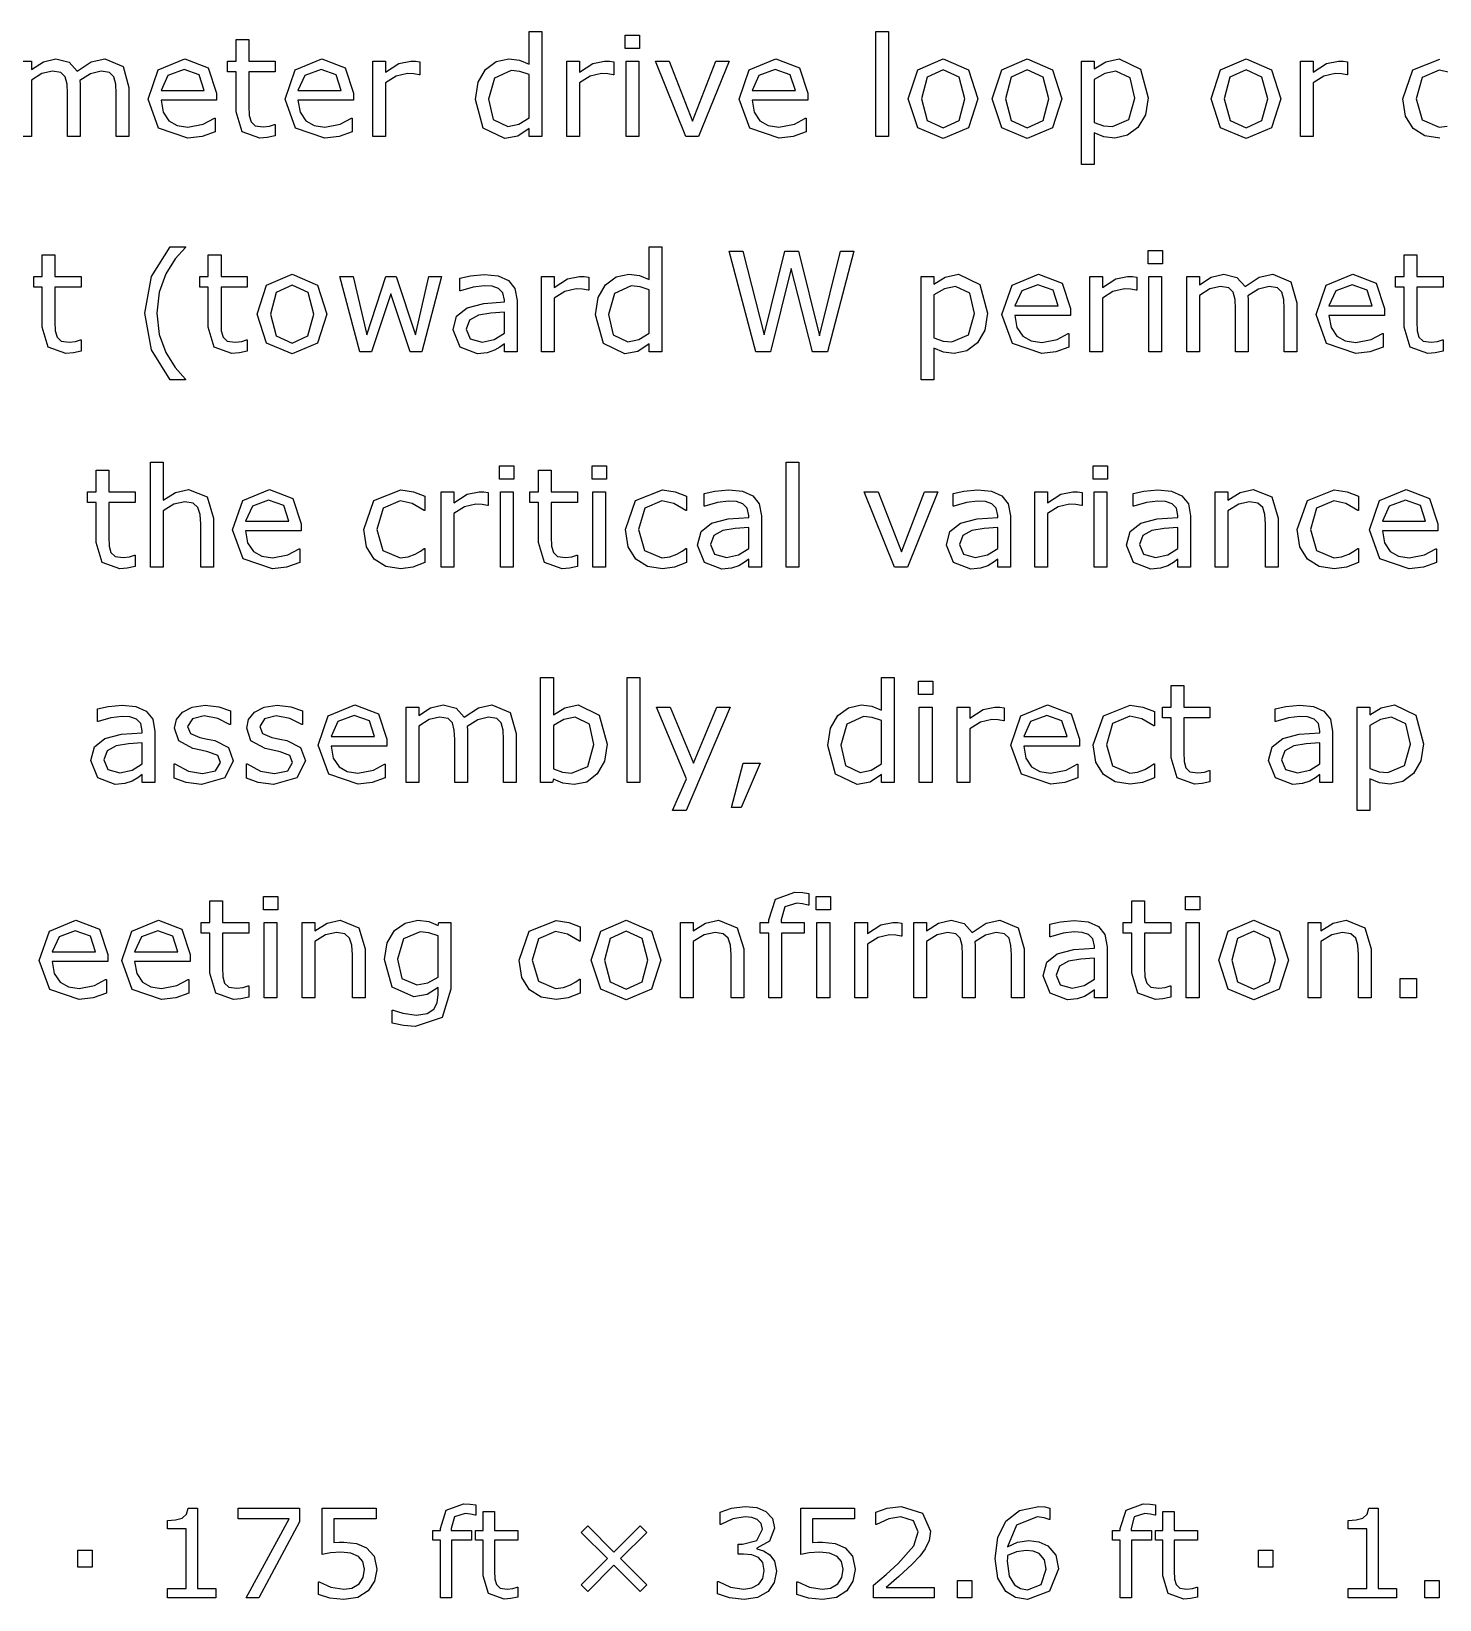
# Model space of a CAD drawing. Header units: inches. Extents: x -33163 to 19162, y -8858 to 30669.
# Drawn here: x 6162 to 7019, y 20226 to 21179 of the extents above; entities that cross this region are included whole.
import ezdxf

# ---------------------------------------------------------------- set-up
doc = ezdxf.new("R2010")
doc.units = ezdxf.units.IN
doc.layers.add('Layer 1', color=7, linetype='Continuous')
doc.layers.add('SOLID-2', color=253, linetype='Continuous')

# ---------------------------------------------------------------- blocks, each defined once
blk = doc.blocks.new('A$C0f725650')
at = {"layer": 'Layer 1', "color": 7}
for points in [[(86.643188, 26.469942), (86.508314, 26.443219), (86.379251, 26.432635), (86.076946, 26.539606), (85.973462, 26.882612), (85.973462, 27.573279), (85.825799, 27.573279), (85.825799, 27.756979), (85.973462, 27.756979), (85.973462, 28.1302), (86.192056, 28.1302), (86.192056, 27.756979), (86.643188, 27.756979), (86.643188, 27.573279), (86.192056, 27.573279), (86.192056, 26.981434), (86.196712, 26.82099), (86.229269, 26.714019), (86.299032, 26.645413), (86.436234, 26.624511), (86.547854, 26.639592), (86.63157, 26.666342), (86.643185, 26.666342), (86.643188, 26.469942)], [(91.232438, 26.458326), (91.013848, 26.458326), (91.013848, 26.594375), (90.817347, 26.46764), (90.59527, 26.42229), (90.225523, 26.601334), (90.089485, 27.097824), (90.135996, 27.391987), (90.263893, 27.61175), (90.447603, 27.746608), (90.666194, 27.793121), (90.847579, 27.771161), (91.013848, 27.704883), (91.013848, 28.267651), (91.232438, 28.267651), (91.232438, 26.458326)], [(92.913728, 27.974519), (92.667232, 27.974519), (92.667232, 28.201241), (92.913728, 28.201241), (92.913728, 27.974519)], [(97.19719, 26.458326), (96.978599, 26.458326), (96.978599, 28.267519), (97.19719, 28.267519), (97.19719, 26.458326)], [(84.129393, 26.458326), (83.9108, 26.458326), (83.9108, 27.197809), (83.902651, 27.359443), (83.871258, 27.48385), (83.794518, 27.559415), (83.650342, 27.58508), (83.466631, 27.538566), (83.282923, 27.422308), (83.288744, 27.359523), (83.291125, 27.289752), (83.291125, 26.4583), (83.072535, 26.4583), (83.072535, 27.197783), (83.064385, 27.360581), (83.03299, 27.484988), (82.95625, 27.559389), (82.812074, 27.585053), (82.631853, 27.540868), (82.452794, 27.428076), (82.452794, 26.4583), (82.234203, 26.4583)], [(82.234203, 27.757059), (82.452794, 27.757059), (82.452794, 27.612887), (82.656271, 27.745417), (82.873698, 27.793095), (83.098104, 27.737294), (83.236468, 27.582645), (83.478312, 27.743115), (83.712019, 27.793095), (84.027116, 27.662867), (84.129435, 27.301261), (84.129393, 26.458326)], [(85.637437, 27.085044), (84.680519, 27.085044), (84.716566, 26.875733), (84.815396, 26.730397), (84.958411, 26.646683), (85.142119, 26.61877), (85.408382, 26.671104), (85.600231, 26.775747), (85.611846, 26.775747), (85.611846, 26.537384), (85.386281, 26.459491), (85.144434, 26.428085), (84.639816, 26.602498), (84.458431, 27.100152), (84.631675, 27.605929), (85.089787, 27.793121), (85.494414, 27.639637), (85.637426, 27.20363), (85.637437, 27.085044)], [(87.994268, 27.085044), (87.037351, 27.085044), (87.073395, 26.875733), (87.172227, 26.730397), (87.315239, 26.646683), (87.49895, 26.61877), (87.765213, 26.671104), (87.95706, 26.775747), (87.968675, 26.775747), (87.968675, 26.537384), (87.743107, 26.459491), (87.501262, 26.428085), (86.996642, 26.602498), (86.815257, 27.100152), (86.988503, 27.605929), (87.446613, 27.793121), (87.85124, 27.639637), (87.994255, 27.20363), (87.994268, 27.085044)], [(95.807743, 27.085044), (94.850825, 27.085044), (94.886869, 26.875733), (94.985702, 26.730397), (95.128714, 26.646683), (95.312425, 26.61877), (95.578688, 26.671104), (95.770534, 26.775747), (95.782149, 26.775747), (95.782149, 26.537384), (95.556582, 26.459491), (95.314737, 26.428085), (94.810116, 26.602498), (94.628732, 27.100152), (94.801978, 27.605929), (95.260088, 27.793121), (95.664714, 27.639637), (95.807729, 27.20363), (95.807743, 27.085044)], [(98.736629, 27.10711), (98.573849, 26.60599), (98.13783, 26.42229), (97.699485, 26.60599), (97.537867, 27.10711), (97.699485, 27.608257), (98.13783, 27.793121), (98.573849, 27.608257), (98.736629, 27.10711), (98.736629, 27.10711)], [(100.18189, 27.10711), (100.019108, 26.60599), (99.583088, 26.42229), (99.144743, 26.60599), (98.983125, 27.10711), (99.144743, 27.608257), (99.583088, 27.793121), (100.019108, 27.608257), (100.18189, 27.10711), (100.18189, 27.10711)], [(101.663192, 27.123515), (101.617845, 26.833981), (101.489946, 26.613081), (101.308563, 26.479361), (101.088809, 26.432847), (100.905098, 26.455072), (100.738832, 26.523678), (100.738832, 25.979537), (100.520238, 25.979537), (100.520238, 27.757323), (100.738832, 27.757323), (100.738832, 27.621275), (100.934168, 27.74338), (101.16671, 27.793359), (101.531805, 27.61548), (101.663192, 27.123647), (101.663192, 27.123515)], [(103.947932, 27.10711), (103.785153, 26.60599), (103.349133, 26.42229), (102.910788, 26.60599), (102.74917, 27.10711), (102.910788, 27.608257), (103.349133, 27.793121), (103.785153, 27.608257), (103.947932, 27.10711), (103.947932, 27.10711)], [(106.683808, 26.429249), (106.425686, 26.469942), (106.224534, 26.595539), (106.093147, 26.807153), (106.046639, 27.105973), (106.221047, 27.605929), (106.683808, 27.7873)], [(106.881483, 27.555923), (106.674521, 27.59778), (106.380352, 27.472209), (106.273381, 27.105973), (106.378027, 26.744367), (106.674521, 26.61877), (106.809395, 26.636232)], [(85.424659, 27.252472), (85.337455, 27.518722), (85.078169, 27.612914), (84.797954, 27.509435), (84.680519, 27.252472), (85.424659, 27.252472)], [(87.78149, 27.252472), (87.694286, 27.518722), (87.435, 27.612914), (87.154786, 27.509435), (87.037351, 27.252472), (87.78149, 27.252472)], [(89.136057, 27.518722), (89.124442, 27.518722), (89.0291, 27.535126), (88.920967, 27.540947), (88.725631, 27.495598), (88.544246, 27.380504), (88.544246, 26.4583), (88.325655, 26.4583), (88.325655, 27.757059), (88.544246, 27.757059), (88.544246, 27.565209), (88.773301, 27.712873), (88.976778, 27.757059), (89.059331, 27.753619), (89.136071, 27.7433), (89.136057, 27.518722)], [(91.013848, 26.778075), (91.013848, 27.523379), (90.855717, 27.578015), (90.703402, 27.593096), (90.417372, 27.465197), (90.315052, 27.102427), (90.394118, 26.750109), (90.647591, 26.630358), (90.83595, 26.671051), (91.013848, 26.778022), (91.013848, 26.778075)], [(92.473057, 27.518722), (92.461442, 27.518722), (92.3661, 27.535126), (92.257965, 27.540947), (92.062628, 27.495598), (91.881246, 27.380504), (91.881246, 26.4583), (91.662653, 26.4583), (91.662653, 27.757059), (91.881246, 27.757059), (91.881246, 27.565209), (92.110301, 27.712873), (92.313776, 27.757059), (92.396328, 27.753619), (92.473068, 27.7433), (92.473057, 27.518722)], [(92.899785, 26.458326), (92.681192, 26.458326), (92.681192, 27.757085), (92.899785, 27.757085), (92.899785, 26.458326)], [(94.455501, 27.757085), (93.929952, 26.458326), (93.710197, 26.458326), (93.188138, 27.757085), (93.425331, 27.757085), (93.827633, 26.723439), (94.226446, 27.757085), (94.455501, 27.757085)], [(95.594965, 27.252472), (95.507761, 27.518722), (95.248475, 27.612914), (94.96826, 27.509435), (94.850825, 27.252472), (95.594965, 27.252472)], [(98.511061, 27.10711), (98.412231, 27.481522), (98.13783, 27.604765), (97.861102, 27.481522), (97.763434, 27.10711), (97.862267, 26.736218), (98.13783, 26.610647), (98.411067, 26.735054), (98.511061, 27.10711), (98.511061, 27.10711)], [(99.956322, 27.10711), (99.85749, 27.481522), (99.583088, 27.604765), (99.306361, 27.481522), (99.208692, 27.10711), (99.307525, 26.736218), (99.583088, 26.610647), (99.856328, 26.735054), (99.956322, 27.10711), (99.956322, 27.10711)], [(101.437624, 27.117694), (101.357397, 27.468822), (101.110901, 27.585106), (100.921378, 27.544413), (100.738832, 27.437442), (100.738832, 26.701452), (100.898124, 26.644461), (101.050439, 26.629379), (101.335305, 26.752622), (101.437624, 27.11772), (101.437624, 27.117694)], [(103.722365, 27.10711), (103.623535, 27.481522), (103.349133, 27.604765), (103.072406, 27.481522), (102.974738, 27.10711), (103.073567, 26.736218), (103.349133, 26.610647), (103.622371, 26.735054), (103.722365, 27.10711), (103.722365, 27.10711)], [(105.096699, 27.518722), (105.085084, 27.518722), (104.989741, 27.535126), (104.881609, 27.540947), (104.686272, 27.495598), (104.504887, 27.380504), (104.504887, 26.4583), (104.286297, 26.4583), (104.286297, 27.757059), (104.504887, 27.757059), (104.504887, 27.565209), (104.733945, 27.712873), (104.93742, 27.757059), (105.019972, 27.753619), (105.096712, 27.7433), (105.096699, 27.518722)], [(85.103767, 22.275137), (84.837507, 22.275137), (84.517758, 22.790201), (84.403813, 23.419247), (84.517758, 24.048266), (84.837507, 24.563357), (85.103767, 24.563357), (85.103767, 24.551715), (84.923547, 24.355236), (84.765419, 24.097108), (84.651471, 23.782016), (84.60845, 23.419247), (84.650309, 23.055313), (84.765419, 22.741385), (84.924711, 22.483258), (85.103767, 22.286752), (85.103767, 22.275137)], [(93.298607, 22.754164), (93.080016, 22.754164), (93.080016, 22.890213), (92.883516, 22.763478), (92.661438, 22.718128), (92.291694, 22.897172), (92.155656, 23.393662), (92.202164, 23.687825), (92.330064, 23.907588), (92.513772, 24.042446), (92.732362, 24.088959), (92.913747, 24.066999), (93.080016, 24.000721), (93.080016, 24.563489), (93.298607, 24.563489), (93.298607, 22.754164)], [(83.307368, 22.76578), (83.172494, 22.739057), (83.043431, 22.728473), (82.741126, 22.835444), (82.637642, 23.17845), (82.637642, 23.869117), (82.489978, 23.869117), (82.489978, 24.052817), (82.637642, 24.052817), (82.637642, 24.426038), (82.856235, 24.426038), (82.856235, 24.052817), (83.307368, 24.052817), (83.307368, 23.869117), (82.856235, 23.869117), (82.856235, 23.277272), (82.860892, 23.116828), (82.893449, 23.009857), (82.963212, 22.941251), (83.100414, 22.920349), (83.212033, 22.93543), (83.29575, 22.96218), (83.307365, 22.96218), (83.307368, 22.76578)], [(86.164168, 22.76578), (86.029292, 22.739057), (85.900231, 22.728473), (85.597924, 22.835444), (85.494443, 23.17845), (85.494443, 23.869117), (85.346776, 23.869117), (85.346776, 24.052817), (85.494443, 24.052817), (85.494443, 24.426038), (85.713033, 24.426038), (85.713033, 24.052817), (86.164168, 24.052817), (86.164168, 23.869117), (85.713033, 23.869117), (85.713033, 23.277272), (85.71769, 23.116828), (85.750244, 23.009857), (85.820009, 22.941251), (85.957209, 22.920349), (86.068829, 22.93543), (86.152545, 22.96218), (86.164187, 22.96218), (86.164168, 22.76578)], [(96.598401, 24.485463), (96.14843, 22.754164), (95.889144, 22.754164), (95.525213, 24.191273), (95.16942, 22.754164), (94.915947, 22.754164), (94.457837, 24.485463), (94.693869, 24.485463), (95.057801, 23.046), (95.415916, 24.485463), (95.649622, 24.485463), (96.011228, 23.032056), (96.372834, 24.485463), (96.598401, 24.485463)], [(101.91086, 24.270357), (101.664364, 24.270357), (101.664364, 24.497079), (101.91086, 24.497079), (101.91086, 24.270357)], [(106.738476, 22.76578), (106.603599, 22.739057), (106.474539, 22.728473), (106.172231, 22.835444), (106.06875, 23.17845), (106.06875, 23.869117), (105.921084, 23.869117), (105.921084, 24.052817), (106.06875, 24.052817), (106.06875, 24.426038), (106.287341, 24.426038), (106.287341, 24.052817), (106.738476, 24.052817), (106.738476, 23.869117), (106.287341, 23.869117), (106.287341, 23.277272), (106.291997, 23.116828), (106.324552, 23.009857), (106.394317, 22.941251), (106.531516, 22.920349), (106.643139, 22.93543), (106.726853, 22.96218), (106.738468, 22.96218), (106.738476, 22.76578)], [(87.535013, 23.402948), (87.372231, 22.901828), (86.936214, 22.718128), (86.497868, 22.901828), (86.336251, 23.402948), (86.497868, 23.904095), (86.936214, 24.088959), (87.372231, 23.904095), (87.535013, 23.402948), (87.535013, 23.402948)], [(89.506982, 24.052923), (89.168633, 22.754164), (88.966319, 22.754164), (88.632619, 23.755267), (88.301242, 22.754164), (88.100093, 22.754164), (87.758255, 24.052923), (87.986148, 24.052923), (88.224505, 23.047164), (88.548903, 24.052923), (88.729123, 24.052923), (89.061662, 23.047164), (89.287229, 24.052923), (89.506982, 24.052923)], [(90.808063, 22.754164), (90.590637, 22.754164), (90.590637, 22.892515), (90.511571, 22.836714), (90.416229, 22.780914), (90.290655, 22.736728), (90.124386, 22.718208), (89.82673, 22.834465), (89.704644, 23.130957), (89.767432, 23.36932), (89.948817, 23.513491), (90.233683, 23.584426), (90.590637, 23.612339), (90.590637, 23.646047), (90.563893, 23.76929), (90.489479, 23.846046), (90.377859, 23.882082), (90.241821, 23.891342), (90.049972, 23.868059), (89.831381, 23.802945), (89.819766, 23.802945), (89.819766, 24.02501), (90.004638, 24.063374), (90.242996, 24.084276), (90.481353, 24.060993), (90.658087, 23.984237), (90.769707, 23.845887), (90.808076, 23.635438), (90.808063, 22.754164)], [(92.039382, 23.81456), (92.027767, 23.81456), (91.932424, 23.830964), (91.824289, 23.836785), (91.628953, 23.791436), (91.447571, 23.676342), (91.447571, 22.754138), (91.228978, 22.754138), (91.228978, 24.052897), (91.447571, 24.052897), (91.447571, 23.861047), (91.676626, 24.008711), (91.880101, 24.052897), (91.962653, 24.049457), (92.039393, 24.039138), (92.039382, 23.81456)], [(98.900583, 23.419247), (98.855239, 23.129714), (98.727339, 22.908813), (98.545954, 22.775093), (98.3262, 22.728579), (98.142492, 22.75054), (97.976223, 22.819146), (97.976223, 22.275005), (97.757632, 22.275005), (97.757632, 24.052791), (97.976223, 24.052791), (97.976223, 23.916742), (98.171559, 24.038847), (98.404103, 24.088827), (98.769196, 23.910948), (98.900583, 23.419114), (98.900583, 23.419247)], [(100.328402, 23.380882), (99.371485, 23.380882), (99.407529, 23.171571), (99.506359, 23.026235), (99.649374, 22.942521), (99.833085, 22.914608), (100.099345, 22.966942), (100.291194, 23.071585), (100.302836, 23.071585), (100.302836, 22.833222), (100.077268, 22.755329), (99.835421, 22.723923), (99.330803, 22.898336), (99.149418, 23.39599), (99.322664, 23.901767), (99.780774, 24.088959), (100.185401, 23.935475), (100.328416, 23.499468), (100.328402, 23.380882)], [(101.470192, 23.81456), (101.458577, 23.81456), (101.363234, 23.830964), (101.255102, 23.836785), (101.059765, 23.791436), (100.878381, 23.676342), (100.878381, 22.754138), (100.65979, 22.754138), (100.65979, 24.052897), (100.878381, 24.052897), (100.878381, 23.861047), (101.107435, 24.008711), (101.310913, 24.052897), (101.393465, 24.049457), (101.470205, 24.039138), (101.470192, 23.81456)], [(101.896917, 22.754164), (101.678326, 22.754164), (101.678326, 24.052923), (101.896917, 24.052923), (101.896917, 22.754164)], [(104.224678, 22.754164), (104.006088, 22.754164), (104.006088, 23.493647), (103.997938, 23.655281), (103.966543, 23.779688), (103.889806, 23.855253), (103.745627, 23.880918), (103.561919, 23.834404), (103.378208, 23.718146), (103.384029, 23.655361), (103.38641, 23.58559), (103.38641, 22.754138), (103.16782, 22.754138), (103.16782, 23.493621), (103.159671, 23.656419), (103.128278, 23.780826), (103.051538, 23.855227), (102.907362, 23.880891), (102.727138, 23.836706), (102.548082, 23.723914), (102.548082, 22.754138), (102.329489, 22.754138), (102.329489, 24.052897), (102.548082, 24.052897), (102.548082, 23.908725), (102.751557, 24.041255), (102.968986, 24.088933), (103.193389, 24.033132), (103.331753, 23.878483), (103.573598, 24.038953), (103.807304, 24.088933), (104.122401, 23.958705), (104.22472, 23.597099), (104.224678, 22.754164)], [(105.732725, 23.380882), (104.775807, 23.380882), (104.811851, 23.171571), (104.910681, 23.026235), (105.053696, 22.942521), (105.237407, 22.914608), (105.503667, 22.966942), (105.695516, 23.071585), (105.707131, 23.071585), (105.707131, 22.833222), (105.481564, 22.755329), (105.239719, 22.723923), (104.735098, 22.898336), (104.553714, 23.39599), (104.72696, 23.901767), (105.185069, 24.088959), (105.589696, 23.935475), (105.732711, 23.499468), (105.732725, 23.380882)], [(87.309445, 23.402948), (87.210613, 23.77736), (86.936214, 23.900603), (86.659486, 23.77736), (86.561818, 23.402948), (86.660648, 23.032056), (86.936214, 22.906485), (87.209451, 23.030892), (87.309445, 23.402948), (87.309445, 23.402948)], [(93.080016, 23.073913), (93.080016, 23.819217), (92.921886, 23.873853), (92.76957, 23.888934), (92.48354, 23.761035), (92.381223, 23.398265), (92.460286, 23.045947), (92.713759, 22.926196), (92.902121, 22.966889), (93.080016, 23.07386), (93.080016, 23.073913)], [(98.675015, 23.413426), (98.594788, 23.764554), (98.348292, 23.880838), (98.158769, 23.840145), (97.976223, 23.733174), (97.976223, 22.997184), (98.135515, 22.940193), (98.28783, 22.925112), (98.572696, 23.048354), (98.675015, 23.413452), (98.675015, 23.413426)], [(100.115625, 23.54831), (100.028421, 23.81456), (99.769135, 23.908752), (99.488918, 23.805273), (99.371485, 23.54831), (100.115625, 23.54831)], [(105.519947, 23.54831), (105.432743, 23.81456), (105.173457, 23.908752), (104.893242, 23.805273), (104.775807, 23.54831), (105.519947, 23.54831)], [(90.590637, 23.073913), (90.590637, 23.435519), (90.354605, 23.418056), (90.140663, 23.384322), (89.988348, 23.300608), (89.930211, 23.145985), (89.997651, 22.977393), (90.203451, 22.921566), (90.413903, 22.965751), (90.590637, 23.073887), (90.590637, 23.073913)], [(85.583956, 19.04995), (85.365363, 19.04995), (85.365363, 19.789433), (85.354912, 19.956861), (85.316542, 20.08013), (85.232828, 20.152202), (85.090975, 20.176544), (84.903777, 20.132359), (84.716582, 20.019567), (84.716582, 19.049976), (84.497989, 19.049976), (84.497989, 20.859168), (84.716582, 20.859168), (84.716582, 20.204563), (84.928195, 20.337093), (85.152599, 20.384771), (85.473509, 20.258036), (85.58397, 19.892937), (85.583956, 19.04995)], [(90.752239, 20.566142), (90.505743, 20.566142), (90.505743, 20.792864), (90.752239, 20.792864), (90.752239, 20.566142)], [(92.34401, 20.566169), (92.097514, 20.566169), (92.097514, 20.79289), (92.34401, 20.79289), (92.34401, 20.566169)], [(95.654276, 19.049976), (95.435686, 19.049976), (95.435686, 20.859168), (95.654276, 20.859168), (95.654276, 19.049976)], [(100.9679, 20.566169), (100.721403, 20.566169), (100.721403, 20.79289), (100.9679, 20.79289), (100.9679, 20.566169)], [(84.234038, 19.061591), (84.099164, 19.034868), (83.970103, 19.024285), (83.667796, 19.131256), (83.564312, 19.474261), (83.564312, 20.164929), (83.416649, 20.164929), (83.416649, 20.348629), (83.564312, 20.348629), (83.564312, 20.72185), (83.782906, 20.72185), (83.782906, 20.348629), (84.234038, 20.348629), (84.234038, 20.164929), (83.782906, 20.164929), (83.782906, 19.573083), (83.787562, 19.41264), (83.820119, 19.305669), (83.889882, 19.237063), (84.027084, 19.216161), (84.138704, 19.231242), (84.22242, 19.257991), (84.234035, 19.257991), (84.234038, 19.061591)], [(91.845205, 19.061591), (91.710328, 19.034868), (91.581267, 19.024285), (91.27896, 19.131256), (91.175479, 19.474261), (91.175479, 20.164929), (91.027813, 20.164929), (91.027813, 20.348629), (91.175479, 20.348629), (91.175479, 20.72185), (91.39407, 20.72185), (91.39407, 20.348629), (91.845205, 20.348629), (91.845205, 20.164929), (91.39407, 20.164929), (91.39407, 19.573083), (91.398726, 19.41264), (91.43128, 19.305669), (91.501043, 19.237063), (91.638245, 19.216161), (91.749865, 19.231242), (91.833582, 19.257991), (91.845197, 19.257991), (91.845205, 19.061591)], [(87.092, 19.676667), (86.135083, 19.676667), (86.171127, 19.467356), (86.269959, 19.32202), (86.412974, 19.238306), (86.596682, 19.210393), (86.862945, 19.262727), (87.054795, 19.36737), (87.06641, 19.36737), (87.06641, 19.129007), (86.840842, 19.051114), (86.598997, 19.019708), (86.094377, 19.194121), (85.912995, 19.691775), (86.086238, 20.197552), (86.54435, 20.384744), (86.948977, 20.23126), (87.09199, 19.795253), (87.092, 19.676667)], [(89.220938, 19.131335), (89.012812, 19.04995), (88.804686, 19.020872), (88.546561, 19.061565), (88.345412, 19.187162), (88.214025, 19.398776), (88.167514, 19.697596), (88.341922, 20.197552), (88.804686, 20.378923), (89.023276, 20.347544), (89.220938, 20.270815), (89.220938, 20.027795), (89.209323, 20.027795), (89.002361, 20.147546), (88.795396, 20.189403), (88.501227, 20.063832), (88.394259, 19.697596), (88.498904, 19.33599), (88.795396, 19.210393), (88.930273, 19.227855), (89.053521, 19.273178), (89.14305, 19.324349), (89.209323, 19.372026), (89.220938, 19.372026), (89.220938, 19.131335)], [(90.311568, 20.110345), (90.299953, 20.110345), (90.20461, 20.126749), (90.096478, 20.13257), (89.901141, 20.087221), (89.719757, 19.972127), (89.719757, 19.049976), (89.501166, 19.049976), (89.501166, 20.348735), (89.719757, 20.348735), (89.719757, 20.156885), (89.948814, 20.304549), (90.152289, 20.348735), (90.234841, 20.345295), (90.311581, 20.334712), (90.311568, 20.110345)], [(90.738295, 19.04995), (90.519705, 19.04995), (90.519705, 20.348708), (90.738295, 20.348708), (90.738295, 19.04995)], [(92.330066, 19.049976), (92.111473, 19.049976), (92.111473, 20.348735), (92.330066, 20.348735), (92.330066, 19.049976)], [(93.723001, 19.131362), (93.514874, 19.049976), (93.306748, 19.020898), (93.048626, 19.061591), (92.847474, 19.187189), (92.716088, 19.398802), (92.669579, 19.697622), (92.843987, 20.197578), (93.306748, 20.37895), (93.525338, 20.34757), (93.723001, 20.270841), (93.723001, 20.027822), (93.711385, 20.027822), (93.504421, 20.147572), (93.297458, 20.189429), (93.00329, 20.063858), (92.896319, 19.697622), (93.000964, 19.336017), (93.297458, 19.210419), (93.432332, 19.227882), (93.55558, 19.273205), (93.64511, 19.324375), (93.711385, 19.372053), (93.723001, 19.372053), (93.723001, 19.131362)], [(95.012456, 19.049976), (94.795027, 19.049976), (94.795027, 19.188326), (94.715962, 19.132526), (94.62062, 19.076725), (94.495046, 19.03254), (94.328777, 19.014019), (94.031121, 19.130277), (93.909037, 19.426769), (93.971822, 19.665131), (94.153207, 19.809303), (94.438073, 19.880237), (94.795027, 19.908151), (94.795027, 19.941859), (94.768286, 20.065102), (94.693872, 20.141857), (94.58225, 20.177893), (94.446212, 20.187154), (94.254363, 20.16387), (94.035772, 20.098757), (94.024157, 20.098757), (94.024157, 20.320821), (94.209029, 20.359186), (94.447386, 20.380088), (94.685744, 20.356804), (94.862475, 20.280049), (94.974097, 20.141698), (95.012467, 19.931249), (95.012456, 19.049976)], [(98.047152, 20.348735), (97.521603, 19.049976), (97.301848, 19.049976), (96.779789, 20.348735), (97.016982, 20.348735), (97.419283, 19.315088), (97.818094, 20.348735), (98.047152, 20.348735)], [(99.29591, 19.049976), (99.078483, 19.049976), (99.078483, 19.188326), (98.999418, 19.132526), (98.904075, 19.076725), (98.778502, 19.03254), (98.612232, 19.014019), (98.314577, 19.130277), (98.19249, 19.426769), (98.255278, 19.665131), (98.43666, 19.809303), (98.721526, 19.880237), (99.078483, 19.908151), (99.078483, 19.941859), (99.051739, 20.065102), (98.977325, 20.141857), (98.865706, 20.177893), (98.729668, 20.187154), (98.537818, 20.16387), (98.319228, 20.098757), (98.307613, 20.098757), (98.307613, 20.320821), (98.492485, 20.359186), (98.730842, 20.380088), (98.9692, 20.356804), (99.145933, 20.280049), (99.257553, 20.141698), (99.295923, 19.931249), (99.29591, 19.049976)], [(100.527229, 20.110372), (100.515613, 20.110372), (100.420268, 20.126776), (100.312136, 20.132597), (100.1168, 20.087247), (99.935415, 19.972154), (99.935415, 19.049976), (99.716824, 19.049976), (99.716824, 20.348735), (99.935415, 20.348735), (99.935415, 20.156885), (100.164472, 20.304549), (100.367947, 20.348735), (100.4505, 20.345295), (100.527239, 20.334712), (100.527229, 20.110372)], [(100.953956, 19.049976), (100.735365, 19.049976), (100.735365, 20.348735), (100.953956, 20.348735), (100.953956, 19.049976)], [(102.395727, 19.049976), (102.178301, 19.049976), (102.178301, 19.188326), (102.099235, 19.132526), (102.003893, 19.076725), (101.878319, 19.03254), (101.71205, 19.014019), (101.414394, 19.130277), (101.292307, 19.426769), (101.355096, 19.665131), (101.536478, 19.809303), (101.821344, 19.880237), (102.178301, 19.908151), (102.178301, 19.941859), (102.151557, 20.065102), (102.077143, 20.141857), (101.965523, 20.177893), (101.829485, 20.187154), (101.637636, 20.16387), (101.419045, 20.098757), (101.407404, 20.098757), (101.407404, 20.320821), (101.592276, 20.359186), (101.830633, 20.380088), (102.068991, 20.356804), (102.245724, 20.280049), (102.357344, 20.141698), (102.395714, 19.931249), (102.395727, 19.049976)], [(103.902572, 19.049976), (103.683979, 19.049976), (103.683979, 19.789459), (103.673528, 19.956887), (103.635158, 20.080156), (103.551444, 20.152229), (103.409591, 20.17657), (103.222393, 20.132385), (103.035195, 20.019593), (103.035195, 19.049976), (102.816604, 19.049976), (102.816604, 20.348735), (103.035195, 20.348735), (103.035195, 20.204563), (103.246811, 20.337093), (103.471215, 20.384771), (103.792125, 20.258036), (103.902585, 19.892937), (103.902572, 19.049976)], [(105.283881, 19.131362), (105.075754, 19.049976), (104.867628, 19.020898), (104.609504, 19.061591), (104.408354, 19.187189), (104.276965, 19.398802), (104.230457, 19.697622), (104.404864, 20.197578), (104.867628, 20.37895), (105.086219, 20.34757), (105.283881, 20.270841), (105.283881, 20.027822), (105.272265, 20.027822), (105.065303, 20.147572), (104.858339, 20.189429), (104.56417, 20.063858), (104.457202, 19.697622), (104.561844, 19.336017), (104.858339, 19.210419), (104.993215, 19.227882), (105.116463, 19.273205), (105.20599, 19.324375), (105.272265, 19.372053), (105.283881, 19.372053), (105.283881, 19.131362)], [(106.651238, 19.676694), (105.69432, 19.676694), (105.730364, 19.467382), (105.829194, 19.322047), (105.972209, 19.238333), (106.15592, 19.210419), (106.42218, 19.262754), (106.614029, 19.367396), (106.625645, 19.367396), (106.625645, 19.129033), (106.400077, 19.05114), (106.158232, 19.019734), (105.653612, 19.194147), (105.472227, 19.691801), (105.645473, 20.197578), (106.103583, 20.384771), (106.508209, 20.231286), (106.651224, 19.79528), (106.651238, 19.676694)], [(86.879223, 19.844095), (86.792019, 20.110345), (86.532733, 20.204537), (86.252518, 20.101058), (86.135083, 19.844095), (86.879223, 19.844095)], [(106.43846, 19.844122), (106.351256, 20.110372), (106.09197, 20.204563), (105.811755, 20.101085), (105.69432, 19.844122), (106.43846, 19.844122)], [(94.795027, 19.369725), (94.795027, 19.73133), (94.558995, 19.713868), (94.345056, 19.680133), (94.192739, 19.596419), (94.134604, 19.441797), (94.202041, 19.273178), (94.407842, 19.217378), (94.618294, 19.261563), (94.795027, 19.369698), (94.795027, 19.369725)], [(99.078483, 19.369725), (99.078483, 19.73133), (98.842451, 19.713868), (98.62851, 19.680133), (98.476194, 19.596419), (98.418058, 19.441797), (98.485495, 19.273178), (98.691298, 19.217378), (98.90175, 19.261563), (99.078483, 19.369698), (99.078483, 19.369725)], [(102.178301, 19.369725), (102.178301, 19.73133), (101.942269, 19.713868), (101.728327, 19.680133), (101.576012, 19.596419), (101.517875, 19.441797), (101.585312, 19.273178), (101.791115, 19.217378), (102.001567, 19.261563), (102.178301, 19.369698), (102.178301, 19.369725)], [(92.355617, 16.005075), (92.309106, 15.712076), (92.185858, 15.493478), (92.004476, 15.355127), (91.787047, 15.309778), (91.594036, 15.336501), (91.431254, 15.406271), (91.41731, 15.345814), (91.212671, 15.345814), (91.212671, 17.155006), (91.431262, 17.155006), (91.431262, 16.508524), (91.626598, 16.631793), (91.859143, 16.680609), (92.22191, 16.503894), (92.355625, 16.005075), (92.355617, 16.005075)], [(92.917208, 15.345814), (92.698617, 15.345814), (92.698617, 17.155006), (92.917208, 17.155006), (92.917208, 15.345814)], [(97.294842, 15.345814), (97.076251, 15.345814), (97.076251, 15.481863), (96.879754, 15.355127), (96.657673, 15.309778), (96.287929, 15.488821), (96.151891, 15.985311), (96.198399, 16.279474), (96.326299, 16.499237), (96.510009, 16.634095), (96.7286, 16.680609), (96.909982, 16.658384), (97.076251, 16.592106), (97.076251, 17.154874), (97.294842, 17.154874), (97.294842, 15.345814)], [(97.959919, 16.862007), (97.713423, 16.862007), (97.713423, 17.088728), (97.959919, 17.088728), (97.959919, 16.862007)], [(102.728236, 15.357429), (102.59336, 15.330706), (102.464299, 15.320123), (102.161992, 15.427094), (102.058511, 15.770099), (102.058511, 16.460767), (101.910844, 16.460767), (101.910844, 16.644467), (102.058511, 16.644467), (102.058511, 17.017688), (102.277101, 17.017688), (102.277101, 16.644467), (102.728236, 16.644467), (102.728236, 16.460767), (102.277101, 16.460767), (102.277101, 15.868921), (102.281758, 15.708478), (102.314315, 15.601507), (102.384077, 15.532901), (102.521277, 15.511999), (102.632899, 15.52708), (102.716613, 15.553829), (102.728255, 15.553829), (102.728236, 15.357429)], [(84.575869, 15.345814), (84.35844, 15.345814), (84.35844, 15.484164), (84.279374, 15.428364), (84.184032, 15.372563), (84.058458, 15.328378), (83.892189, 15.309857), (83.594533, 15.426115), (83.472449, 15.722607), (83.535235, 15.960969), (83.71662, 16.105141), (84.001486, 16.176075), (84.35844, 16.203989), (84.35844, 16.237697), (84.331698, 16.36094), (84.257284, 16.437695), (84.145662, 16.473731), (84.009624, 16.482992), (83.817775, 16.459708), (83.599184, 16.394595), (83.587569, 16.394595), (83.587569, 16.616659), (83.772441, 16.655024), (84.010796, 16.675926), (84.249154, 16.652642), (84.425887, 16.575887), (84.53751, 16.437536), (84.575879, 16.227087), (84.575869, 15.345814)], [(85.92462, 15.720199), (85.776957, 15.428364), (85.375817, 15.314408), (85.110718, 15.348142), (84.909569, 15.423707), (84.909569, 15.669055), (84.921184, 15.669055), (85.151403, 15.544648), (85.394412, 15.499299), (85.619979, 15.545812), (85.701368, 15.692312), (85.657185, 15.80857), (85.487429, 15.876012), (85.365342, 15.900354), (85.229304, 15.930569), (84.986298, 16.063125), (84.915371, 16.279395), (84.947928, 16.430551), (85.049083, 16.557287), (85.214188, 16.643329), (85.439756, 16.675873), (85.674626, 16.646822), (85.87345, 16.578215), (85.87345, 16.344509), (85.861835, 16.344509), (85.65836, 16.447987), (85.42349, 16.491009), (85.221176, 16.444495), (85.138624, 16.308473), (85.188619, 16.187532), (85.34675, 16.12128), (85.481626, 16.093367), (85.6072, 16.067702), (85.842068, 15.947952), (85.92462, 15.72004), (85.92462, 15.720199)], [(87.165242, 15.720199), (87.017576, 15.428364), (86.616439, 15.314408), (86.35134, 15.348142), (86.150188, 15.423707), (86.150188, 15.669055), (86.161803, 15.669055), (86.392019, 15.544648), (86.635028, 15.499299), (86.860596, 15.545812), (86.941987, 15.692312), (86.897804, 15.80857), (86.728045, 15.876012), (86.605961, 15.900354), (86.469923, 15.930569), (86.226914, 16.063125), (86.155988, 16.279395), (86.188545, 16.430551), (86.289703, 16.557287), (86.454808, 16.643329), (86.680375, 16.675873), (86.915243, 16.646822), (87.114069, 16.578215), (87.114069, 16.344509), (87.102454, 16.344509), (86.898979, 16.447987), (86.664109, 16.491009), (86.461798, 16.444495), (86.379243, 16.308473), (86.429241, 16.187532), (86.587372, 16.12128), (86.722245, 16.093367), (86.847819, 16.067702), (87.08269, 15.947952), (87.165242, 15.72004), (87.165242, 15.720199)], [(88.565153, 15.972532), (87.608236, 15.972532), (87.64428, 15.76322), (87.743113, 15.617885), (87.886128, 15.534171), (88.069835, 15.506257), (88.336099, 15.558592), (88.527948, 15.663234), (88.539563, 15.663234), (88.539563, 15.424871), (88.313995, 15.346978), (88.072151, 15.315572), (87.567533, 15.489985), (87.386148, 15.987639), (87.559391, 16.493416), (88.017504, 16.680609), (88.42213, 16.527124), (88.565143, 16.091118), (88.565153, 15.972532)], [(88.352376, 16.13996), (88.265172, 16.40621), (88.005886, 16.500401), (87.725671, 16.396923), (87.608236, 16.13996), (88.352376, 16.13996)], [(90.79176, 15.345814), (90.573169, 15.345814), (90.573169, 16.085297), (90.56502, 16.246931), (90.533624, 16.371338), (90.456887, 16.446903), (90.312708, 16.472567), (90.129, 16.426053), (89.94529, 16.309796), (89.951111, 16.24701), (89.953492, 16.17724), (89.953492, 15.345814), (89.734901, 15.345814), (89.734901, 16.085297), (89.726752, 16.248095), (89.695359, 16.372502), (89.61862, 16.446903), (89.474443, 16.472567), (89.29422, 16.428382), (89.115163, 16.31559), (89.115163, 15.345814), (88.89657, 15.345814), (88.89657, 16.644573), (89.115163, 16.644573), (89.115163, 16.500401), (89.318638, 16.632931), (89.536067, 16.680609), (89.760471, 16.624808), (89.898834, 16.470159), (90.140679, 16.630629), (90.374385, 16.680609), (90.689482, 16.550381), (90.791802, 16.188775), (90.79176, 15.345814)], [(92.130049, 15.999255), (92.05331, 16.351573), (91.80565, 16.472488), (91.612639, 16.430631), (91.431254, 16.324824), (91.431254, 15.580684), (91.590546, 15.522555), (91.742864, 15.506151), (92.026566, 15.624764), (92.130049, 15.999149), (92.130049, 15.999255)], [(94.472927, 16.644573), (93.714833, 14.866786), (93.481127, 14.866786), (93.722971, 15.4086), (93.205563, 16.644573), (93.442757, 16.644573), (93.841571, 15.681834), (94.243869, 16.644573), (94.472927, 16.644573)], [(97.076251, 15.665563), (97.076251, 16.410866), (96.918123, 16.465503), (96.765806, 16.480584), (96.479778, 16.352685), (96.377459, 15.989915), (96.456524, 15.637596), (96.709994, 15.517846), (96.898356, 15.558539), (97.076251, 15.66551), (97.076251, 15.665563)], [(97.945975, 15.345814), (97.727385, 15.345814), (97.727385, 16.644573), (97.945975, 16.644573), (97.945975, 15.345814)], [(99.188923, 16.40621), (99.177308, 16.40621), (99.081965, 16.422614), (98.973833, 16.428435), (98.778496, 16.383085), (98.597111, 16.267992), (98.597111, 15.345814), (98.378521, 15.345814), (98.378521, 16.644573), (98.597111, 16.644573), (98.597111, 16.452723), (98.826166, 16.600387), (99.029641, 16.644573), (99.112196, 16.641133), (99.188936, 16.63055), (99.188923, 16.40621)], [(100.481863, 15.972532), (99.524949, 15.972532), (99.560993, 15.76322), (99.659822, 15.617885), (99.802837, 15.534171), (99.986545, 15.506257), (100.252808, 15.558592), (100.444658, 15.663234), (100.456273, 15.663234), (100.456273, 15.424871), (100.230708, 15.346978), (99.98886, 15.315572), (99.484242, 15.489985), (99.302858, 15.987639), (99.476101, 16.493416), (99.934213, 16.680609), (100.33884, 16.527124), (100.481853, 16.091118), (100.481863, 15.972532)], [(100.269088, 16.13996), (100.181884, 16.40621), (99.922596, 16.500401), (99.642381, 16.396923), (99.524949, 16.13996), (100.269088, 16.13996)], [(101.773645, 15.4272), (101.565518, 15.345814), (101.357392, 15.316736), (101.099268, 15.357429), (100.898118, 15.483027), (100.766729, 15.69464), (100.720221, 15.99346), (100.894629, 16.493416), (101.357392, 16.674788), (101.575983, 16.643408), (101.773645, 16.566679), (101.773645, 16.32366), (101.76203, 16.32366), (101.555067, 16.44341), (101.348103, 16.485267), (101.053934, 16.359696), (100.946966, 15.99346), (101.051608, 15.631855), (101.348103, 15.506257), (101.482979, 15.52372), (101.606227, 15.569043), (101.695754, 15.620213), (101.76203, 15.667891), (101.773645, 15.667891), (101.773645, 15.4272)], [(104.838569, 15.345788), (104.621143, 15.345788), (104.621143, 15.484138), (104.542077, 15.428337), (104.446735, 15.372537), (104.321161, 15.328352), (104.154892, 15.309831), (103.857236, 15.426088), (103.735149, 15.72258), (103.797938, 15.960943), (103.97932, 16.105114), (104.264186, 16.176049), (104.621143, 16.203963), (104.621143, 16.23767), (104.594398, 16.360913), (104.519985, 16.437669), (104.408365, 16.473705), (104.272327, 16.482965), (104.080478, 16.459682), (103.861887, 16.394568), (103.850272, 16.394568), (103.850272, 16.616633), (104.035144, 16.654997), (104.273502, 16.675899), (104.511859, 16.652616), (104.688593, 16.57586), (104.800212, 16.43751), (104.838582, 16.227061), (104.838569, 15.345788)], [(106.402426, 16.01087), (106.35708, 15.721337), (106.22918, 15.500436), (106.047798, 15.366716), (105.828043, 15.320202), (105.644333, 15.342163), (105.478066, 15.410769), (105.478066, 14.866628), (105.259473, 14.866628), (105.259473, 16.644414), (105.478066, 16.644414), (105.478066, 16.508365), (105.673402, 16.63047), (105.905944, 16.68045), (106.27104, 16.502571), (106.402426, 16.010738), (106.402426, 16.01087)], [(106.176859, 16.005049), (106.096632, 16.356177), (105.850136, 16.472461), (105.660612, 16.431768), (105.478066, 16.324798), (105.478066, 15.588807), (105.637358, 15.531816), (105.789673, 15.516735), (106.074539, 15.639977), (106.176859, 16.005075), (106.176859, 16.005049)], [(84.35844, 15.665563), (84.35844, 16.027168), (84.122408, 16.009706), (83.908469, 15.975971), (83.756151, 15.892257), (83.698017, 15.737635), (83.765454, 15.569016), (83.971254, 15.513216), (84.181706, 15.557401), (84.35844, 15.665536), (84.35844, 15.665563)], [(104.621143, 15.665536), (104.621143, 16.027142), (104.385111, 16.009679), (104.171169, 15.975945), (104.018854, 15.892231), (103.960717, 15.737609), (104.028154, 15.56899), (104.233957, 15.513189), (104.444409, 15.557375), (104.621143, 15.66551), (104.621143, 15.665536)], [(94.991499, 15.677178), (94.663612, 14.915602), (94.493855, 14.915602), (94.696169, 15.677178), (94.991499, 15.677178)], [(86.189732, 11.653267), (86.054856, 11.626544), (85.925795, 11.615961), (85.623488, 11.722932), (85.520007, 12.065937), (85.520007, 12.756605), (85.37234, 12.756605), (85.37234, 12.940305), (85.520007, 12.940305), (85.520007, 13.313526), (85.738597, 13.313526), (85.738597, 12.940305), (86.189732, 12.940305), (86.189732, 12.756605), (85.738597, 12.756605), (85.738597, 12.164759), (85.743254, 12.004316), (85.775808, 11.897345), (85.845571, 11.828739), (85.982773, 11.807837), (86.094393, 11.822918), (86.178109, 11.849667), (86.189725, 11.849667), (86.189732, 11.653267)], [(86.688538, 13.157845), (86.442041, 13.157845), (86.442041, 13.384566), (86.688538, 13.384566), (86.688538, 13.157845)], [(95.826348, 13.239231), (95.814733, 13.239231), (95.720552, 13.260133), (95.618232, 13.271774), (95.413593, 13.208989), (95.350808, 12.984596), (95.350808, 12.940411), (95.744968, 12.940411), (95.744968, 12.756711), (95.357785, 12.756711), (95.357785, 11.641652), (95.139192, 11.641652), (95.139192, 12.756711), (94.991528, 12.756711), (94.991528, 12.940411), (95.139192, 12.940411), (95.139192, 12.983432), (95.254301, 13.338052), (95.58684, 13.462459), (95.718226, 13.45558), (95.826359, 13.439176), (95.826348, 13.239231)], [(96.199582, 13.157845), (95.953086, 13.157845), (95.953086, 13.384566), (96.199582, 13.384566), (96.199582, 13.157845)], [(102.055042, 11.653267), (101.920165, 11.626544), (101.791105, 11.615961), (101.488797, 11.722932), (101.385316, 12.065937), (101.385316, 12.756605), (101.23765, 12.756605), (101.23765, 12.940305), (101.385316, 12.940305), (101.385316, 13.313526), (101.603907, 13.313526), (101.603907, 12.940305), (102.055042, 12.940305), (102.055042, 12.756605), (101.603907, 12.756605), (101.603907, 12.164759), (101.608563, 12.004316), (101.641118, 11.897345), (101.71088, 11.828739), (101.848083, 11.807837), (101.959702, 11.822918), (102.043419, 11.849667), (102.055034, 11.849667), (102.055042, 11.653267)], [(102.553847, 13.157845), (102.307351, 13.157845), (102.307351, 13.384566), (102.553847, 13.384566), (102.553847, 13.157845)], [(83.765464, 12.26837), (82.808547, 12.26837), (82.844591, 12.059058), (82.943421, 11.913723), (83.086436, 11.830009), (83.270146, 11.802095), (83.536409, 11.85443), (83.728256, 11.959072), (83.739871, 11.959072), (83.739871, 11.720709), (83.514304, 11.642816), (83.272459, 11.61141), (82.767838, 11.785823), (82.586453, 12.283477), (82.7597, 12.789254), (83.217809, 12.976447), (83.622436, 12.822962), (83.765451, 12.386956), (83.765464, 12.26837)], [(85.183981, 12.26837), (84.227064, 12.26837), (84.263108, 12.059058), (84.361938, 11.913723), (84.504953, 11.830009), (84.688663, 11.802095), (84.954924, 11.85443), (85.146773, 11.959072), (85.158414, 11.959072), (85.158414, 11.720709), (84.932847, 11.642816), (84.691002, 11.61141), (84.186381, 11.785823), (84.004997, 12.283477), (84.178243, 12.789254), (84.636352, 12.976447), (85.040979, 12.822962), (85.183994, 12.386956), (85.183981, 12.26837)], [(88.193102, 11.641652), (87.974512, 11.641652), (87.974512, 12.381135), (87.96406, 12.548563), (87.925691, 12.671832), (87.841977, 12.743905), (87.700123, 12.768246), (87.512925, 12.724061), (87.325728, 12.611269), (87.325728, 11.641652), (87.107137, 11.641652), (87.107137, 12.940411), (87.325728, 12.940411), (87.325728, 12.796239), (87.537344, 12.928769), (87.761747, 12.976447), (88.082657, 12.849712), (88.193115, 12.484613), (88.193102, 11.641652)], [(89.66743, 11.789316), (89.517438, 11.304467), (89.055841, 11.149819), (88.853528, 11.1649), (88.660517, 11.205619), (88.660517, 11.428848), (88.672132, 11.428848), (88.841889, 11.377678), (89.074433, 11.346298), (89.259305, 11.373047), (89.373251, 11.447448), (89.431388, 11.556747), (89.448824, 11.699754), (89.448824, 11.818367), (89.2593, 11.699754), (89.030245, 11.66139), (88.660501, 11.828818), (88.52446, 12.303215), (88.570972, 12.591558), (88.700032, 12.802007), (88.883743, 12.929907), (89.098844, 12.97642), (89.287206, 12.953137), (89.448824, 12.884557), (89.462767, 12.940358), (89.667406, 12.940358), (89.66743, 11.789316)], [(91.895198, 11.723038), (91.687071, 11.641652), (91.478945, 11.612574), (91.220821, 11.653267), (91.019671, 11.778865), (90.888285, 11.990478), (90.841776, 12.289298), (91.016184, 12.789254), (91.478945, 12.970626), (91.697536, 12.939246), (91.895198, 12.862517), (91.895198, 12.619498), (91.883582, 12.619498), (91.676618, 12.739248), (91.469653, 12.781105), (91.175487, 12.655534), (91.068516, 12.289298), (91.173161, 11.927693), (91.469653, 11.802095), (91.604529, 11.819558), (91.727777, 11.864881), (91.817307, 11.916051), (91.883582, 11.963729), (91.895198, 11.963729), (91.895198, 11.723038)], [(93.282322, 12.290436), (93.11954, 11.789316), (92.68352, 11.605616), (92.245175, 11.789316), (92.08356, 12.290436), (92.245175, 12.791583), (92.68352, 12.976447), (93.11954, 12.791583), (93.282322, 12.290436), (93.282322, 12.290436)], [(94.706651, 11.641652), (94.488061, 11.641652), (94.488061, 12.381135), (94.477583, 12.548563), (94.439216, 12.671832), (94.355499, 12.743905), (94.213649, 12.768246), (94.026451, 12.724061), (93.839253, 12.611269), (93.839253, 11.641652), (93.620662, 11.641652), (93.620662, 12.940411), (93.839253, 12.940411), (93.839253, 12.796239), (94.050866, 12.928769), (94.275273, 12.976447), (94.596183, 12.849712), (94.706641, 12.484613), (94.706651, 11.641652)], [(99.529616, 11.641652), (99.311025, 11.641652), (99.311025, 12.381135), (99.302876, 12.542769), (99.271483, 12.667176), (99.194744, 12.742741), (99.050567, 12.768405), (98.866857, 12.721891), (98.683146, 12.605634), (98.688967, 12.542848), (98.691348, 12.473078), (98.691348, 11.641652), (98.472755, 11.641652), (98.472755, 12.381135), (98.464606, 12.543933), (98.433213, 12.66834), (98.356473, 12.742741), (98.212297, 12.768405), (98.032076, 12.72422), (97.853017, 12.611428), (97.853017, 11.641652), (97.634426, 11.641652), (97.634426, 12.940411), (97.853017, 12.940411), (97.853017, 12.796239), (98.056492, 12.928769), (98.273921, 12.976447), (98.498324, 12.920646), (98.636688, 12.765997), (98.878535, 12.926467), (99.112241, 12.976447), (99.427336, 12.846219), (99.529655, 12.484613), (99.529616, 11.641652)], [(100.959761, 11.641652), (100.742332, 11.641652), (100.742332, 11.780002), (100.663267, 11.724202), (100.567924, 11.668401), (100.44235, 11.624216), (100.276081, 11.605695), (99.978425, 11.721953), (99.856341, 12.018445), (99.919127, 12.256807), (100.100512, 12.400979), (100.385378, 12.471913), (100.742332, 12.499827), (100.742332, 12.533535), (100.715591, 12.656778), (100.641177, 12.733533), (100.529554, 12.769569), (100.393516, 12.77883), (100.201667, 12.755546), (99.983077, 12.690433), (99.971461, 12.690433), (99.971461, 12.912497), (100.156334, 12.950862), (100.394688, 12.971764), (100.633046, 12.94848), (100.809779, 12.871725), (100.921402, 12.733374), (100.959772, 12.522925), (100.959761, 11.641652)], [(104.079303, 12.290436), (103.916524, 11.789316), (103.480504, 11.605616), (103.042159, 11.789316), (102.880541, 12.290436), (103.042159, 12.791583), (103.480504, 12.976447), (103.916524, 12.791583), (104.079303, 12.290436), (104.079303, 12.290436)], [(105.503633, 11.641652), (105.285042, 11.641652), (105.285042, 12.381135), (105.274565, 12.548563), (105.236195, 12.671832), (105.152481, 12.743905), (105.010627, 12.768246), (104.823429, 12.724061), (104.636232, 12.611269), (104.636232, 11.641652), (104.417641, 11.641652), (104.417641, 12.940411), (104.636232, 12.940411), (104.636232, 12.796239), (104.847848, 12.928769), (105.072251, 12.976447), (105.393161, 12.849712), (105.503619, 12.484613), (105.503633, 11.641652)], [(83.552687, 12.435798), (83.465483, 12.702048), (83.206197, 12.796239), (82.925982, 12.692761), (82.808547, 12.435798), (83.552687, 12.435798)], [(84.971203, 12.435798), (84.883999, 12.702048), (84.624713, 12.796239), (84.344499, 12.692761), (84.227064, 12.435798), (84.971203, 12.435798)], [(86.674594, 11.641652), (86.456001, 11.641652), (86.456001, 12.940411), (86.674594, 12.940411), (86.674594, 11.641652)], [(89.448839, 11.998601), (89.448839, 12.706704), (89.286057, 12.762505), (89.137229, 12.779967), (88.853528, 12.659053), (88.750044, 12.307925), (88.826784, 11.976535), (89.081421, 11.863769), (89.272106, 11.899806), (89.448839, 11.998627), (89.448839, 11.998601)], [(93.056754, 12.290436), (92.957922, 12.664847), (92.68352, 12.78809), (92.406793, 12.664847), (92.309125, 12.290436), (92.407957, 11.919544), (92.68352, 11.793972), (92.95676, 11.918379), (93.056754, 12.290436), (93.056754, 12.290436)], [(96.185639, 11.641652), (95.967048, 11.641652), (95.967048, 12.940411), (96.185639, 12.940411), (96.185639, 11.641652)], [(97.428586, 12.702048), (97.416971, 12.702048), (97.321628, 12.718452), (97.213496, 12.724273), (97.01816, 12.678923), (96.836775, 12.56383), (96.836775, 11.641652), (96.618184, 11.641652), (96.618184, 12.940411), (96.836775, 12.940411), (96.836775, 12.748561), (97.065829, 12.896225), (97.269304, 12.940411), (97.35186, 12.936971), (97.428599, 12.926388), (97.428586, 12.702048)], [(102.539864, 11.641652), (102.321273, 11.641652), (102.321273, 12.940411), (102.539864, 12.940411), (102.539864, 11.641652)], [(103.853735, 12.290436), (103.754906, 12.664847), (103.480504, 12.78809), (103.203777, 12.664847), (103.106109, 12.290436), (103.204941, 11.919544), (103.480504, 11.793972), (103.753744, 11.918379), (103.853735, 12.290436), (103.853735, 12.290436)], [(100.742332, 11.961401), (100.742332, 12.323006), (100.5063, 12.305544), (100.292361, 12.271809), (100.140043, 12.188095), (100.081909, 12.033473), (100.149346, 11.864854), (100.355146, 11.809054), (100.565598, 11.853239), (100.742332, 11.961374), (100.742332, 11.961401)], [(106.281493, 11.641652), (106.003602, 11.641652), (106.003602, 11.973016), (106.281493, 11.973016), (106.281493, 11.641652)], [(85.624382, 1.322968), (84.791358, 1.322968), (84.791358, 1.480051), (85.111753, 1.480051), (85.111753, 2.511528), (84.791358, 2.511528), (84.791358, 2.652074), (84.930884, 2.662393), (85.043538, 2.694434), (85.117952, 2.759548), (85.149993, 2.867021), (85.31019, 2.867021), (85.31019, 1.480024), (85.624382, 1.480024), (85.624382, 1.322968)], [(87.062018, 2.63141), (86.365421, 1.322968), (86.144245, 1.322968), (86.885284, 2.68102), (86.008853, 2.68102), (86.008853, 2.861888), (87.062018, 2.861888), (87.062018, 2.63141)], [(88.391134, 1.811838), (88.35186, 1.606151), (88.244373, 1.440787), (88.066608, 1.329159), (87.828896, 1.290927), (87.586016, 1.317809), (87.388614, 1.380832), (87.388614, 1.598928), (87.403086, 1.598928), (87.601524, 1.506932), (87.824765, 1.469732), (87.96636, 1.49037), (88.089348, 1.562707), (88.157563, 1.669175), (88.181323, 1.812843), (88.153417, 1.947199), (88.077969, 2.03504), (87.946712, 2.089809), (87.775146, 2.106213), (87.599447, 2.093778), (87.454754, 2.068907), (87.454754, 2.861624), (88.380795, 2.861624), (88.380795, 2.680755), (87.654223, 2.680755), (87.654223, 2.271472), (87.745174, 2.277822), (87.825789, 2.280467), (88.044896, 2.258772), (88.217497, 2.184344), (88.345653, 2.03758), (88.391129, 1.812288), (88.391134, 1.811838)], [(90.097488, 2.743038), (90.087143, 2.743038), (90.003429, 2.761559), (89.912479, 2.771877), (89.730578, 2.71605), (89.674767, 2.516581), (89.674767, 2.477317), (90.025133, 2.477317), (90.025133, 2.314016), (89.680969, 2.314016), (89.680969, 1.322915), (89.486664, 1.322915), (89.486664, 2.314069), (89.355407, 2.314069), (89.355407, 2.47737), (89.486664, 2.47737), (89.486664, 2.515602), (89.588984, 2.830826), (89.884573, 2.941422), (90.001363, 2.935072), (90.097481, 2.92052), (90.097488, 2.743038)], [(90.819924, 1.333313), (90.700034, 1.309501), (90.585313, 1.30024), (90.316595, 1.395305), (90.224613, 1.70021), (90.224613, 2.314122), (90.093353, 2.314122), (90.093353, 2.477423), (90.224613, 2.477423), (90.224613, 2.809184), (90.418914, 2.809184), (90.418914, 2.477423), (90.819924, 2.477423), (90.819924, 2.314122), (90.418914, 2.314122), (90.418914, 1.788052), (90.423042, 1.645415), (90.451979, 1.550351), (90.513992, 1.489364), (90.635947, 1.470843), (90.735165, 1.484337), (90.809579, 1.50815), (90.819924, 1.50815), (90.819924, 1.333313)], [(95.156604, 2.064012), (95.238251, 1.952384), (95.270292, 1.778765), (95.232052, 1.585487), (95.124565, 1.432532), (94.94163, 1.325032), (94.712186, 1.290927), (94.460007, 1.321936), (94.256402, 1.388082), (94.256402, 1.604087), (94.271907, 1.604087), (94.478613, 1.507964), (94.708056, 1.469732), (94.84655, 1.491428), (94.965403, 1.55551), (95.035684, 1.65576), (95.059444, 1.794243), (95.032573, 1.930689), (94.960225, 2.016466), (94.847571, 2.059884), (94.704945, 2.07232), (94.611928, 2.07232), (94.611928, 2.243902), (94.684273, 2.243902), (94.934388, 2.309016), (95.02844, 2.501235), (95.004654, 2.59839), (94.938508, 2.667632), (94.843425, 2.704858), (94.728702, 2.715177), (94.51993, 2.680041), (94.311158, 2.580822), (94.300813, 2.580822), (94.300813, 2.796828), (94.496149, 2.862973), (94.733858, 2.893982), (94.932296, 2.873345), (95.087325, 2.807199), (95.19998, 2.68729), (95.23822, 2.522984), (95.147269, 2.298697), (94.934365, 2.178815), (94.934365, 2.164262), (95.048051, 2.129126), (95.156572, 2.064012), (95.156604, 2.064012)], [(96.625246, 1.811838), (96.585971, 1.606151), (96.478484, 1.440787), (96.300719, 1.329159), (96.063007, 1.290927), (95.820128, 1.317809), (95.622725, 1.380832), (95.622725, 1.598928), (95.637198, 1.598928), (95.835635, 1.506932), (96.058877, 1.469732), (96.200468, 1.49037), (96.32346, 1.562707), (96.391672, 1.669175), (96.415432, 1.812843), (96.387526, 1.947199), (96.31208, 2.03504), (96.18082, 2.089809), (96.009257, 2.106213), (95.833555, 2.093778), (95.688863, 2.068907), (95.688863, 2.861624), (96.614903, 2.861624), (96.614903, 2.680755), (95.888335, 2.680755), (95.888335, 2.271472), (95.979285, 2.277822), (96.059898, 2.280467), (96.279007, 2.258772), (96.451605, 2.184344), (96.579764, 2.03758), (96.625238, 1.812288), (96.625246, 1.811838)], [(97.9833, 1.322968), (96.941505, 1.322968), (96.941505, 1.538973), (97.158547, 1.725002), (97.362152, 1.909998), (97.633969, 2.214904), (97.707351, 2.459855), (97.627767, 2.646915), (97.407626, 2.715124), (97.204021, 2.682051), (96.990082, 2.580769), (96.979737, 2.580769), (96.979737, 2.797806), (97.175073, 2.863952), (97.412782, 2.893929), (97.78382, 2.779206), (97.918178, 2.470173), (97.895451, 2.305841), (97.830339, 2.162199), (97.735254, 2.036098), (97.603997, 1.898648), (97.375587, 1.687801), (97.155446, 1.499709), (97.9833, 1.499709), (97.9833, 1.322968)], [(100.12167, 1.822157), (99.966641, 1.438723), (99.588369, 1.290927), (99.381664, 1.326064), (99.217334, 1.430442), (99.079875, 1.657824), (99.032332, 1.998898), (99.075739, 2.361668), (99.216299, 2.642787), (99.45091, 2.824688), (99.785772, 2.890834), (99.888091, 2.885542), (99.971808, 2.867021), (99.971808, 2.669616), (99.961463, 2.669616), (99.873613, 2.698561), (99.754757, 2.713113), (99.400256, 2.573599), (99.246261, 2.19842), (99.416792, 2.278007), (99.612129, 2.305894), (99.784729, 2.287373), (99.938725, 2.215036), (100.075149, 2.055863), (100.12166, 1.822289), (100.12167, 1.822157)], [(101.792883, 2.743091), (101.782537, 2.743091), (101.698821, 2.761612), (101.60787, 2.77193), (101.425969, 2.716103), (101.370161, 2.516634), (101.370161, 2.47737), (101.720524, 2.47737), (101.720524, 2.314069), (101.37636, 2.314069), (101.37636, 1.322915), (101.182058, 1.322915), (101.182058, 2.314069), (101.050799, 2.314069), (101.050799, 2.47737), (101.182058, 2.47737), (101.182058, 2.515602), (101.284378, 2.830826), (101.579965, 2.941422), (101.696754, 2.935072), (101.792872, 2.92052), (101.792883, 2.743091)], [(102.515318, 1.333366), (102.395431, 1.309554), (102.280707, 1.300293), (102.011992, 1.395358), (101.920007, 1.700263), (101.920007, 2.314175), (101.78875, 2.314175), (101.78875, 2.477476), (101.920007, 2.477476), (101.920007, 2.809236), (102.114311, 2.809236), (102.114311, 2.477476), (102.515318, 2.477476), (102.515318, 2.314175), (102.114311, 2.314175), (102.114311, 1.788105), (102.118439, 1.645468), (102.147379, 1.550403), (102.209389, 1.489417), (102.331346, 1.470896), (102.430565, 1.48439), (102.504979, 1.508202), (102.515324, 1.508202), (102.515318, 1.333366)], [(105.937327, 1.323021), (105.104305, 1.323021), (105.104305, 1.480104), (105.424697, 1.480104), (105.424697, 2.511581), (105.104305, 2.511581), (105.104305, 2.652127), (105.243831, 2.662446), (105.356485, 2.694487), (105.430899, 2.759601), (105.46294, 2.867074), (105.623134, 2.867074), (105.623134, 1.480077), (105.937327, 1.480077), (105.937327, 1.323021)], [(93.038905, 1.546197), (92.924185, 1.4315), (92.473568, 1.886239), (92.022949, 1.4315), (91.908228, 1.546197), (92.36298, 1.996834), (91.908228, 2.447446), (92.022949, 2.562169), (92.473568, 2.107404), (92.924185, 2.562169), (93.038905, 2.447446), (92.584153, 1.996834), (93.038905, 1.546197)], [(83.498415, 1.851102), (83.251403, 1.851102), (83.251403, 2.143599), (83.498415, 2.143599), (83.498415, 1.851102)], [(99.911864, 1.813955), (99.882924, 1.973101), (99.789907, 2.082665), (99.684487, 2.126083), (99.563564, 2.136402), (99.400266, 2.115764), (99.245239, 2.051682), (99.242144, 2.007232), (99.241085, 1.954528), (99.274158, 1.696162), (99.367175, 1.547334), (99.469495, 1.48013), (99.590417, 1.459493), (99.826062, 1.550456), (99.911846, 1.814008), (99.911864, 1.813955)], [(103.811362, 1.851155), (103.564348, 1.851155), (103.564348, 2.143651), (103.811362, 2.143651), (103.811362, 1.851155)], [(98.629256, 1.322968), (98.382244, 1.322968), (98.382244, 1.617528), (98.629256, 1.617528), (98.629256, 1.322968)], [(106.671132, 1.323021), (106.42412, 1.323021), (106.42412, 1.617581), (106.671132, 1.617581), (106.671132, 1.323021)]]:
    blk.add_lwpolyline(points, dxfattribs=at)

msp = doc.modelspace()

# ---------------------------------------------------------------- block references
at = {"layer": 'SOLID-2', "xscale": 35.3548193792485, "yscale": 35.3548193792485, "zscale": 35.3548193792485}
msp.add_blockref('A$C0f725650', (3247.20147, 20180.01122), dxfattribs=at)

doc.saveas('drawing.dxf')
